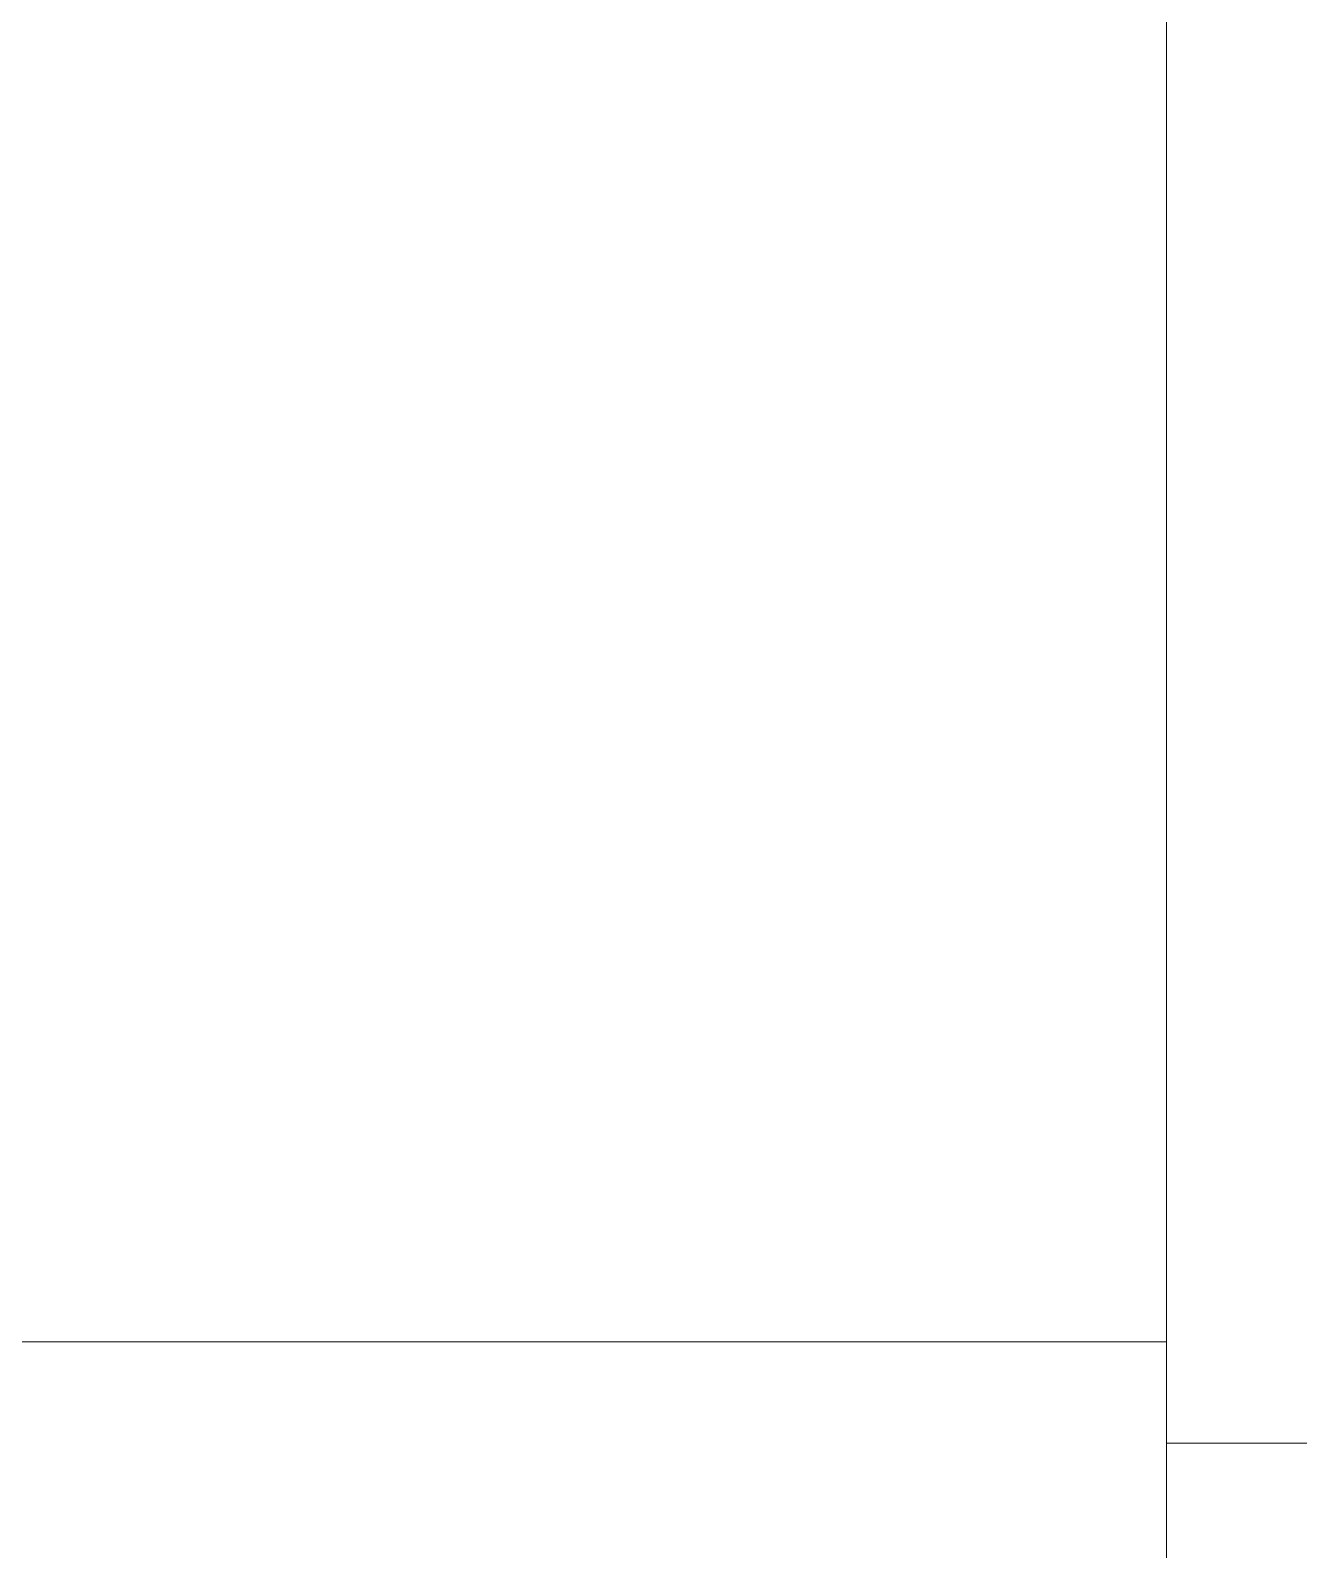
# Model space of a CAD drawing. Header units: millimetres. Extents: x -220592 to 404889, y -217665 to 38245.
# Drawn here: x 35053 to 36305, y -36121 to -34621 of the extents above; entities that cross this region are included whole.
import ezdxf

# ---------------------------------------------------------------- set-up
doc = ezdxf.new("R2010")
doc.units = ezdxf.units.MM
doc.linetypes.add('XKITLINE00', pattern=[0])
doc.layers.get('Defpoints').update_dxf_attribs({"color": 255})
doc.layers.add('000 - 0_HIDE_OBJ_FRAMING_DEF_SUB_1', color=1, linetype='Continuous')

# ---------------------------------------------------------------- blocks, each defined once
blk = doc.blocks.new('*A13472')
at = {"layer": '000 - 0_HIDE_OBJ_FRAMING_DEF_SUB_1', "linetype": 'XKITLINE00', "lineweight": 0}
blk.add_line((-87.063349, 154.690388), (-87.063349, 182.690405), dxfattribs=at)
blk = doc.blocks.new('*A13532')
at = {"layer": '000 - 0_HIDE_OBJ_FRAMING_DEF_SUB_1', "linetype": 'XKITLINE00', "lineweight": 0}
for p in [(-166.903349, 155.690388), (-87.063349, 154.690388)]:
    blk.add_line(p, (-87.063349, 155.690388), dxfattribs=at)
blk = doc.blocks.new('*A14585')
at = {"layer": '000 - 0_HIDE_OBJ_FRAMING_DEF_SUB_1', "linetype": 'XKITLINE00', "lineweight": 0}
for p, q in [((-87.063349, 154.690388), (-83.063349, 154.690388)), ((-87.063349, 152.690388), (-87.063349, 154.690388)), ((-83.063349, 154.690388), (-83.063349, 152.690388)), ((-83.063349, 152.690388), (-87.063349, 152.690388))]:
    blk.add_line(p, q, dxfattribs=at)
blk = doc.blocks.new('W-1-PP18-ST_20260402-011103_LOWER_PL')
at = {"layer": '000 - 0_HIDE_OBJ_FRAMING_DEF_SUB_1', "lineweight": 0, "xscale": 100, "yscale": 100, "zscale": 100}
for name in ['*A13472', '*A13532', '*A14585']:
    blk.add_blockref(name, (17759.3349, -35779.0805), dxfattribs=at)

msp = doc.modelspace()

# ---------------------------------------------------------------- block references
at = {"layer": 'Defpoints'}
msp.add_blockref('W-1-PP18-ST_20260402-011103_LOWER_PL', (27121.4984, -15705.7702), dxfattribs=at)

doc.saveas('drawing.dxf')
